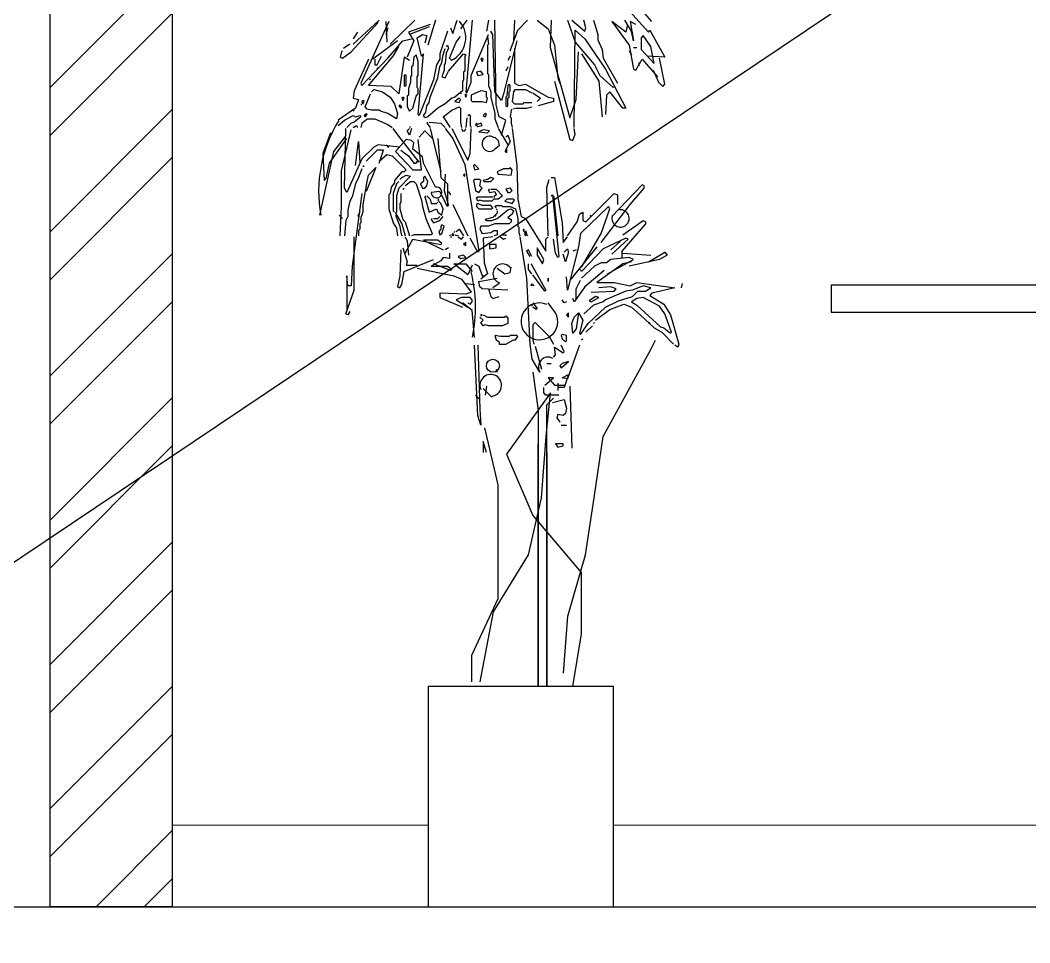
# Model space of a CAD drawing. Header units: millimetres. Extents: x 56222 to 3066687, y -650199 to -121287.
# Drawn here: x 132331.21 to 132368.36, y -183073.55 to -183039.62 of the extents above; entities that cross this region are included whole.
import ezdxf

# ---------------------------------------------------------------- set-up
doc = ezdxf.new("R2010")
doc.units = ezdxf.units.MM
doc.header["$MEASUREMENT"] = 0
doc.layers.add('AR HATCH-7', color=7, linetype='Continuous')
for name, color, linetype, lineweight in [('FURNITURE', 32, 'Continuous', 9), ('glass', 132, 'Continuous', 20), ('SECTION ( HATCH  )', 252, 'Continuous', 9), ('SECTION ( SLAB PLine )', 104, 'Continuous', 30), ('XX~SLAB ( BEAM )~ ( DIM )', 7, 'Continuous', 9)]:
    doc.layers.add(name, color=color, linetype=linetype, lineweight=lineweight)

# ---------------------------------------------------------------- blocks, each defined once
blk = doc.blocks.new('A$C76AA168E')
at = {"color": 96, "linetype": 'ByBlock'}
for p, q in [((294.8, 997.5), (359, 926.3)), ((362.5, 937.8), (339.5, 964.2)), ((43.6, 905.7), (72.3, 936.7)), ((73.4, 939), (45.9, 913.7)), ((83.7, 937.8), (53.9, 872.4)), ((80.3, 937.8), (81.4, 916)), ((111.3, 939), (84.9, 913.7)), ((127.3, 934.4), (104.4, 926.3)), ((126.2, 932.1), (105.5, 924.1)), ((133.1, 939), (125, 912.6)), ((151.4, 925.2), (156, 939)), ((166.3, 939), (159.4, 929.8)), ((172.1, 939), (165.2, 863.3)), ((189.3, 939), (187, 927.5)), ((197.3, 849.5), (196.1, 939)), ((216.8, 939), (215.6, 917.2)), ((220.2, 928.6), (230.6, 939)), ((240.9, 939), (252.4, 929.8)), ((255.8, 939), (254.6, 910.3)), ((273, 939), (281, 916)), ((277.6, 939), (291.4, 927.5)), ((292.5, 930.9), (290.2, 939)), ((300.5, 939), (305.1, 924.1)), ((334.9, 926.3), (320, 937.8)), ((320, 937.8), (338.4, 912.6)), ((340.7, 927.5), (333.8, 939)), ((336.1, 933.2), (334.9, 926.3)), ((339.5, 937.8), (343, 917.2)), ((345.3, 934.4), (339.5, 937.8)), ((50.5, 926.3), (45.9, 919.5)), ((82.6, 930.9), (80.3, 924.1)), ((104.4, 926.3), (110.1, 917.2)), ((113.6, 920.6), (119.3, 924.1)), ((118.1, 901.1), (113.6, 920.6)), ((119.3, 924.1), (123.9, 922.9)), ((123.9, 922.9), (121.6, 914.9)), ((145.7, 927.5), (137.6, 903.4)), ((149.1, 930.9), (151.4, 925.2)), ((154.9, 916), (159.4, 921.8)), ((170.9, 880.5), (189.3, 924.1)), ((188.1, 921.8), (189.3, 913.7)), ((193.9, 924.1), (191.6, 927.5)), ((196.1, 863.3), (193.9, 924.1)), ((212.2, 906.8), (220.2, 928.6)), ((252.4, 929.8), (259.2, 912.6)), ((279.9, 825.4), (281, 928.6)), ((281, 928.6), (291.4, 919.5)), ((291.4, 927.5), (292.5, 930.9)), ((305.1, 924.1), (305.1, 918.3)), ((343, 917.2), (340.7, 927.5)), ((353.3, 922.9), (351, 920.6)), ((351, 920.6), (351, 908)), ((361.3, 911.4), (353.3, 922.9)), ((359, 926.3), (360.2, 928.6)), ((360.2, 928.6), (376.2, 900)), ((42.4, 913.7), (35.6, 909.1)), ((92.9, 917.2), (66.5, 897.7)), ((82.6, 898.8), (98.6, 917.2)), ((88.3, 901.1), (94.1, 911.4)), ((98.6, 917.2), (107.8, 919.5)), ((110.1, 917.2), (103.2, 900)), ((144.5, 911.4), (145.7, 912.6)), ((145.7, 912.6), (146.8, 909.1)), ((148, 898.8), (154.9, 916)), ((189.3, 913.7), (188.1, 912.6)), ((188.1, 912.6), (188.1, 882.8)), ((219.1, 917.2), (205.3, 861)), ((254.6, 910.3), (275.3, 835.7)), ((259.2, 912.6), (262.7, 878.2)), ((281, 916), (301.7, 891.9)), ((291.4, 919.5), (313.1, 887.3)), ((305.1, 918.3), (309.7, 908)), ((338.4, 912.6), (343, 887.3)), ((343, 910.3), (346.4, 910.3)), ((364.8, 893.1), (361.3, 911.4)), ((33.3, 905.7), (32.1, 900)), ((32.1, 900), (34.4, 898.8)), ((34.4, 906.8), (33.3, 905.7)), ((33.3, 905.7), (34.4, 906.8)), ((34.4, 898.8), (43.6, 905.7)), ((61.9, 870.1), (88.3, 901.1)), ((71.1, 891.9), (75.7, 901.1)), ((99.8, 900), (94.1, 861)), ((105.5, 896.5), (99.8, 900)), ((110.1, 900), (109, 890.8)), ((112.4, 902.3), (110.1, 900)), ((114.7, 895.4), (112.4, 902.3)), ((114.7, 839.2), (120.4, 903.4)), ((120.4, 903.4), (118.1, 901.1)), ((137.6, 903.4), (137.6, 897.7)), ((139.9, 894.2), (141.1, 902.3)), ((141.1, 902.3), (143.4, 909.1)), ((144.5, 904.6), (143.4, 893.1)), ((146.8, 909.1), (144.5, 904.6)), ((146.8, 885.1), (162.9, 903.4)), ((162.9, 903.4), (165.2, 902.3)), ((165.2, 902.3), (164, 901.1)), ((164, 901.1), (164, 885.1)), ((212.2, 901.1), (209.9, 896.5)), ((216.8, 909.1), (216.8, 872.4)), ((282.2, 855.2), (284.5, 905.7)), ((287.9, 903.4), (306.3, 874.7)), ((309.7, 908), (310.9, 898.8)), ((338.4, 906.8), (340.7, 902.3)), ((351, 908), (364.8, 893.1)), ((376.2, 900), (357.9, 901.1)), ((61.9, 897.7), (47, 864.4)), ((55.1, 870.1), (82.6, 898.8)), ((68.8, 897.7), (68.8, 891.9)), ((68.8, 891.9), (71.1, 891.9)), ((72.3, 888.5), (71.1, 887.3)), ((71.1, 887.3), (72.3, 888.5)), ((109, 890.8), (107.8, 889.6)), ((107.8, 889.6), (107.8, 880.5)), ((114.7, 880.5), (114.7, 895.4)), ((134.2, 891.9), (130.8, 875.9)), ((137.6, 897.7), (134.2, 891.9)), ((135.4, 878.2), (137.6, 889.6)), ((137.6, 889.6), (139.9, 894.2)), ((143.4, 893.1), (142.2, 891.9)), ((142.2, 891.9), (142.2, 886.2)), ((150.3, 896.5), (148, 898.8)), ((182.4, 898.8), (181.2, 897.7)), ((181.2, 897.7), (182.4, 895.4)), ((183.5, 897.7), (182.4, 898.8)), ((182.4, 895.4), (183.5, 897.7)), ((209.9, 889.6), (207.6, 885.1)), ((301.7, 891.9), (307.4, 880.5)), ((310.9, 898.8), (325.8, 872.4)), ((345.3, 886.2), (352.1, 897.7)), ((348.7, 894.2), (348.7, 890.8)), ((352.1, 897.7), (368.2, 879.3)), ((376.2, 871.3), (370.5, 898.8)), ((100.9, 881.6), (99.8, 880.5)), ((99.8, 880.5), (99.8, 870.1)), ((102.1, 880.5), (100.9, 881.6)), ((102.1, 870.1), (102.1, 880.5)), ((107.8, 880.5), (106.7, 879.3)), ((106.7, 879.3), (106.7, 873.6)), ((113.6, 879.3), (114.7, 880.5)), ((113.6, 867.8), (113.6, 879.3)), ((127.3, 857.5), (135.4, 878.2)), ((142.2, 886.2), (139.9, 879.3)), ((139.9, 879.3), (143.4, 878.2)), ((143.4, 878.2), (146.8, 885.1)), ((164, 885.1), (162.9, 883.9)), ((162.9, 883.9), (162.9, 875.9)), ((170.9, 873.6), (170.9, 880.5)), ((181.2, 885.1), (176.6, 883.9)), ((176.6, 883.9), (177.8, 880.5)), ((177.8, 880.5), (183.5, 881.6)), ((183.5, 881.6), (181.2, 885.1)), ((188.1, 882.8), (189.3, 881.6)), ((189.3, 881.6), (189.3, 870.1)), ((262.7, 878.2), (265, 872.4)), ((307.4, 880.5), (321.2, 867.8)), ((313.1, 887.3), (334.9, 846.1)), ((343, 887.3), (345.3, 886.2)), ((363.6, 886.2), (369.4, 873.6)), ((53.9, 872.4), (55.1, 870.1)), ((86, 869), (61.9, 870.1)), ((64.2, 877), (63.1, 875.9)), ((63.1, 875.9), (64.2, 877)), ((94.1, 861), (86, 869)), ((99.8, 870.1), (100.9, 869)), ((100.9, 869), (102.1, 870.1)), ((106.7, 873.6), (104.4, 866.7)), ((114.7, 866.7), (113.6, 867.8)), ((130.8, 875.9), (115.9, 838)), ((162.9, 875.9), (161.7, 874.7)), ((161.7, 874.7), (161.7, 864.4)), ((166.3, 862.1), (170.9, 873.6)), ((189.3, 870.1), (191.6, 863.3)), ((209.9, 870.1), (208.8, 858.7)), ((211.1, 871.3), (209.9, 870.1)), ((212.2, 870.1), (211.1, 871.3)), ((212.2, 864.4), (212.2, 870.1)), ((216.8, 872.4), (221.4, 870.1)), ((221.4, 870.1), (228.3, 871.3)), ((228.3, 871.3), (252.4, 857.5)), ((259.2, 874.7), (275.3, 812.8)), ((306.3, 874.7), (309.7, 836.9)), ((321.2, 867.8), (322.3, 869)), ((369.4, 873.6), (373.9, 869)), ((373.9, 869), (376.2, 871.3)), ((47, 864.4), (45.9, 856.4)), ((45.9, 856.4), (51.6, 855.2)), ((58.5, 847.2), (64.2, 861)), ((65.4, 863.3), (67.7, 865.6)), ((67.7, 865.6), (76.9, 863.3)), ((76.9, 863.3), (84.9, 857.5)), ((84.9, 857.5), (89.5, 850.6)), ((98.6, 857.5), (97.5, 856.4)), ((97.5, 856.4), (98.6, 854.1)), ((99.8, 856.4), (98.6, 857.5)), ((98.6, 854.1), (99.8, 856.4)), ((104.4, 859.8), (103.2, 858.7)), ((103.2, 858.7), (103.2, 847.2)), ((104.4, 866.7), (104.4, 859.8)), ((109, 846.1), (112.4, 858.7)), ((112.4, 858.7), (114.7, 861)), ((114.7, 861), (114.7, 866.7)), ((126.2, 851.8), (127.3, 857.5)), ((150.3, 856.4), (143.4, 850.6)), ((153.7, 857.5), (150.3, 856.4)), ((161.7, 864.4), (153.7, 857.5)), ((158.3, 856.4), (153.7, 852.9)), ((159.4, 855.2), (158.3, 856.4)), ((160.6, 862.1), (159.4, 861)), ((159.4, 861), (160.6, 862.1)), ((165.2, 861), (164, 859.8)), ((164, 859.8), (165.2, 857.5)), ((165.2, 863.3), (166.3, 862.1)), ((166.3, 859.8), (165.2, 861)), ((165.2, 857.5), (166.3, 859.8)), ((181.2, 864.4), (170.9, 859.8)), ((170.9, 859.8), (170.9, 854.1)), ((187, 863.3), (181.2, 864.4)), ((187, 857.5), (187, 863.3)), ((188.1, 856.4), (187, 857.5)), ((187, 851.8), (188.1, 856.4)), ((191.6, 863.3), (191.6, 857.5)), ((191.6, 857.5), (196.1, 840.3)), ((203, 854.1), (196.1, 863.3)), ((205.3, 861), (203, 854.1)), ((208.8, 858.7), (207.6, 857.5)), ((207.6, 857.5), (207.6, 848.3)), ((209.9, 856.4), (211.1, 857.5)), ((209.9, 848.3), (209.9, 856.4)), ((211.1, 863.3), (212.2, 864.4)), ((211.1, 857.5), (211.1, 863.3)), ((215.6, 863.3), (214.5, 852.9)), ((215.6, 863.3), (217.9, 865.6)), ((217.9, 865.6), (228.3, 865.6)), ((228.3, 865.6), (235.1, 862.1)), ((236.3, 862.1), (244.3, 856.4)), ((244.3, 856.4), (240.9, 852.9)), ((252.4, 857.5), (258.1, 856.4)), ((258.1, 856.4), (258.1, 852.9)), ((314.3, 859.8), (313.1, 839.2)), ((317.7, 863.3), (314.3, 859.8)), ((331.5, 846.1), (317.7, 863.3)), ((48.2, 846.1), (29.8, 833.4)), ((51.6, 855.2), (48.2, 846.1)), ((55.1, 849.5), (53.9, 850.6)), ((53.9, 850.6), (55.1, 849.5)), ((56.2, 854.1), (55.1, 852.9)), ((55.1, 852.9), (56.2, 850.6)), ((57.4, 852.9), (56.2, 854.1)), ((56.2, 850.6), (57.4, 852.9)), ((60.8, 844.9), (58.5, 847.2)), ((89.5, 850.6), (92.9, 840.3)), ((95.2, 849.5), (94.1, 848.3)), ((94.1, 848.3), (96.4, 846.1)), ((97.5, 847.2), (95.2, 849.5)), ((96.4, 846.1), (97.5, 847.2)), ((103.2, 847.2), (105.5, 842.6)), ((105.5, 842.6), (109, 846.1)), ((122.7, 841.5), (123.9, 848.3)), ((123.9, 848.3), (126.2, 851.8)), ((135.4, 846.1), (125, 836.9)), ((143.4, 850.6), (135.4, 846.1)), ((150.3, 843.8), (158.3, 847.2)), ((153.7, 852.9), (158.3, 851.8)), ((158.3, 851.8), (159.4, 855.2)), ((158.3, 847.2), (159.4, 846.1)), ((159.4, 846.1), (159.4, 831.1)), ((170.9, 854.1), (172.1, 852.9)), ((172.1, 852.9), (182.4, 852.9)), ((182.4, 852.9), (187, 851.8)), ((200.7, 836.9), (197.3, 849.5)), ((207.6, 848.3), (208.8, 847.2)), ((208.8, 847.2), (209.9, 848.3)), ((214.5, 852.9), (216.8, 850.6)), ((216.8, 846.1), (215.6, 844.9)), ((215.6, 844.9), (216.8, 846.1)), ((216.8, 850.6), (226, 850.6)), ((217.9, 846.1), (229.4, 846.1)), ((226, 850.6), (227.1, 851.8)), ((227.1, 851.8), (235.1, 851.8)), ((229.4, 846.1), (235.1, 847.2)), ((258.1, 852.9), (242, 848.3)), ((275.3, 835.7), (282.2, 855.2)), ((334.9, 846.1), (331.5, 846.1)), ((36.7, 833.4), (45.9, 838)), ((47, 843.8), (45.9, 842.6)), ((45.9, 842.6), (47, 843.8)), ((45.9, 838), (48.2, 836.9)), ((53.9, 836.9), (47, 831.1)), ((48.2, 836.9), (52.8, 838)), ((52.8, 838), (53.9, 836.9)), ((59.6, 840.3), (57.4, 838)), ((57.4, 838), (58.5, 836.9)), ((58.5, 836.9), (60.8, 839.2)), ((60.8, 839.2), (59.6, 840.3)), ((65.4, 843.8), (60.8, 844.9)), ((73.4, 843.8), (65.4, 843.8)), ((74.6, 842.6), (73.4, 843.8)), ((82.6, 840.3), (74.6, 842.6)), ((91.8, 834.6), (82.6, 840.3)), ((92.9, 840.3), (91.8, 834.6)), ((115.9, 838), (114.7, 839.2)), ((120.4, 838), (122.7, 841.5)), ((121.6, 835.7), (120.4, 838)), ((125, 836.9), (121.6, 835.7)), ((141.1, 836.9), (150.3, 843.8)), ((141.1, 836.9), (148, 826.6)), ((166.3, 835.7), (165.2, 825.4)), ((167.5, 838), (168.6, 839.2)), ((168.6, 839.2), (169.8, 838)), ((169.8, 838), (169.8, 827.7)), ((185.8, 840.3), (183.5, 838)), ((183.5, 838), (185.8, 836.9)), ((187, 839.2), (185.8, 840.3)), ((185.8, 836.9), (187, 839.2)), ((196.1, 840.3), (196.1, 834.6)), ((207.6, 833.4), (200.7, 836.9)), ((213.4, 843.8), (212.2, 836.9)), ((212.2, 836.9), (213.4, 835.7)), ((214.5, 844.9), (213.4, 843.8)), ((213.4, 843.8), (214.5, 844.9)), ((213.4, 835.7), (213.4, 830)), ((29.8, 827.7), (36.7, 833.4)), ((36.7, 761.2), (37.9, 824.3)), ((43.6, 830), (39, 825.4)), ((47, 831.1), (43.6, 830)), ((45.9, 825.4), (49.3, 827.7)), ((49.3, 827.7), (50.5, 825.4)), ((55.1, 830), (53.9, 825.4)), ((55.1, 830), (60.8, 834.6)), ((60.8, 834.6), (68.8, 834.6)), ((68.8, 834.6), (82.6, 828.8)), ((82.6, 828.8), (87.2, 825.4)), ((94.1, 816.2), (88.3, 824.3)), ((103.2, 822), (105.5, 824.3)), ((106.7, 826.6), (105.5, 825.4)), ((105.5, 825.4), (106.7, 826.6)), ((107.8, 824.3), (105.5, 817.4)), ((125, 831.1), (123.9, 830)), ((123.9, 830), (125, 831.1)), ((123.9, 830), (127.3, 825.4)), ((126.2, 831.1), (138.8, 830)), ((127.3, 824.3), (138.8, 778.4)), ((138.8, 830), (143.4, 825.4)), ((143.4, 824.3), (151.4, 813.9)), ((148, 826.6), (148, 825.4)), ((150.3, 824.3), (167.5, 791)), ((159.4, 831.1), (160.6, 825.4)), ((160.6, 824.3), (161.7, 822)), ((164, 822), (165.2, 824.3)), ((169.8, 827.7), (170.9, 825.4)), ((169.8, 797.9), (170.9, 824.3)), ((176.6, 830), (175.5, 828.8)), ((175.5, 828.8), (177.8, 826.6)), ((177.8, 828.8), (176.6, 830)), ((181.2, 830), (177.8, 828.8)), ((177.8, 826.6), (182.4, 827.7)), ((182.4, 827.7), (181.2, 830)), ((196.1, 834.6), (199.6, 825.4)), ((199.6, 824.3), (209.9, 807.1)), ((203, 817.4), (207.6, 833.4)), ((213.4, 830), (214.5, 825.4)), ((214.5, 824.3), (219.1, 785.3)), ((281, 818.5), (279.9, 824.3)), ((21.8, 819.7), (13.8, 797.9)), ((20.6, 787.6), (39, 813.9)), ((25.2, 800.2), (37.9, 816.2)), ((33.3, 779.5), (43.6, 823.1)), ((115.9, 788.7), (94.1, 816.2)), ((105.5, 817.4), (103.2, 822)), ((121.6, 822), (115.9, 815.1)), ((130.8, 812.8), (121.6, 822)), ((135.4, 813.9), (138.8, 772.6)), ((151.4, 813.9), (164, 786.4)), ((161.7, 822), (164, 822)), ((183.5, 823.1), (178.9, 820.8)), ((178.9, 820.8), (188.1, 819.7)), ((190.4, 822), (183.5, 823.1)), ((188.1, 819.7), (190.4, 822)), ((196.1, 815.1), (199.6, 811.6)), ((207.6, 815.1), (209.9, 817.4)), ((209.9, 817.4), (212.2, 810.5)), ((278.7, 811.6), (281, 818.5)), ((48.2, 785.3), (51.6, 810.5)), ((51.6, 810.5), (52.8, 787.6)), ((67.7, 804.8), (55.1, 792.1)), ((72.3, 807.1), (67.7, 804.8)), ((95.2, 804.8), (72.3, 807.1)), ((80.3, 807.1), (83.7, 804.8)), ((102.1, 812.8), (90.6, 800.2)), ((107.8, 811.6), (102.1, 812.8)), ((110.1, 809.3), (107.8, 811.6)), ((109, 802.5), (110.1, 809.3)), ((118.1, 780.7), (114.7, 812.8)), ((200.7, 805.9), (196.1, 802.5)), ((199.6, 811.6), (200.7, 805.9)), ((212.2, 810.5), (206.5, 800.2)), ((275.3, 812.8), (278.7, 811.6)), ((10.3, 732.5), (25.2, 800.2)), ((13.8, 797.9), (14.9, 769.2)), ((55.1, 792.1), (39, 756.6)), ((71.1, 801.3), (59.6, 789.8)), ((78, 801.3), (71.1, 801.3)), ((73.4, 787.6), (78, 801.3)), ((73.4, 789.8), (81.4, 796.7)), ((81.4, 796.7), (87.2, 795.6)), ((87.2, 795.6), (102.1, 780.7)), ((90.6, 800.2), (109, 780.7)), ((96.4, 801.3), (104.4, 795.6)), ((104.4, 795.6), (110.1, 787.6)), ((119.3, 794.4), (109, 802.5)), ((120.4, 787.6), (119.3, 794.4)), ((167.5, 791), (169.8, 797.9)), ((206.5, 800.2), (208.8, 799)), ((208.8, 799), (208.8, 802.5)), ((17.2, 771.5), (20.6, 787.6)), ((55.1, 781.8), (51.6, 772.6)), ((56.2, 784.1), (57.4, 785.3)), ((70, 783), (59.6, 757.7)), ((61.9, 774.9), (70, 783)), ((110.1, 787.6), (112.4, 787.6)), ((112.4, 787.6), (114.7, 791)), ((133.1, 762.3), (120.4, 787.6)), ((164, 786.4), (178.9, 694.6)), ((174.4, 786.4), (173.2, 785.3)), ((173.2, 785.3), (174.4, 780.7)), ((178.9, 781.8), (174.4, 786.4)), ((174.4, 780.7), (178.9, 781.8)), ((205.3, 781.8), (198.4, 778.4)), ((211.1, 781.8), (205.3, 781.8)), ((212.2, 783), (211.1, 781.8)), ((214.5, 780.7), (212.2, 783)), ((219.1, 785.3), (220.2, 749.7)), ((14.9, 769.2), (17.2, 771.5)), ((33.3, 741.7), (33.3, 779.5)), ((51.6, 772.6), (48.2, 765.8)), ((60.8, 768.1), (61.9, 774.9)), ((97.5, 778.4), (89.5, 769.2)), ((106.7, 773.8), (94.1, 761.2)), ((95.2, 770.3), (97.5, 772.6)), ((99.8, 778.4), (97.5, 778.4)), ((97.5, 772.6), (102.1, 774.9)), ((102.1, 780.7), (99.8, 778.4)), ((102.1, 774.9), (106.7, 773.8)), ((109, 780.7), (118.1, 780.7)), ((121.6, 773.8), (120.4, 772.6)), ((120.4, 772.6), (120.4, 768.1)), ((125, 768.1), (121.6, 773.8)), ((138.8, 772.6), (145.7, 765.8)), ((143.4, 776.1), (142.2, 758.9)), ((164, 776.1), (162.9, 774.9)), ((162.9, 774.9), (164, 773.8)), ((164, 773.8), (164, 776.1)), ((191.6, 772.6), (188.1, 770.3)), ((195, 771.5), (191.6, 772.6)), ((191.6, 768.1), (195, 771.5)), ((198.4, 778.4), (199.6, 776.1)), ((199.6, 776.1), (213.4, 774.9)), ((213.4, 774.9), (214.5, 780.7)), ((255.8, 772.6), (259.2, 772.6)), ((259.2, 772.6), (267.3, 724.5)), ((39, 756.6), (36.7, 761.2)), ((48.2, 765.8), (44.7, 752)), ((56.2, 741.7), (60.8, 768.1)), ((86, 762.3), (84.9, 755.4)), ((89.5, 766.9), (86, 762.3)), ((91.8, 765.8), (88.3, 755.4)), ((89.5, 769.2), (89.5, 766.9)), ((91.8, 765.8), (94.1, 768.1)), ((94.1, 761.2), (91.8, 753.1)), ((98.6, 760), (99.8, 761.2)), ((100.9, 763.5), (102.1, 764.6)), ((102.1, 764.6), (106.7, 768.1)), ((106.7, 768.1), (110.1, 768.1)), ((110.1, 768.1), (112.4, 765.8)), ((112.4, 765.8), (118.1, 748.6)), ((120.4, 768.1), (117, 765.8)), ((117, 765.8), (119.3, 761.2)), ((119.3, 761.2), (121.6, 761.2)), ((121.6, 761.2), (123.9, 763.5)), ((123.9, 763.5), (125, 768.1)), ((145.7, 765.8), (145.7, 741.7)), ((174.4, 770.3), (173.2, 769.2)), ((173.2, 769.2), (175.5, 758.9)), ((180.1, 770.3), (174.4, 770.3)), ((178.9, 756.6), (182.4, 761.2)), ((181.2, 769.2), (180.1, 770.3)), ((180.1, 763.5), (181.2, 769.2)), ((182.4, 761.2), (180.1, 763.5)), ((188.1, 770.3), (183.5, 769.2)), ((183.5, 769.2), (184.7, 768.1)), ((184.7, 768.1), (191.6, 768.1)), ((190.4, 760), (189.3, 758.9)), ((189.3, 758.9), (190.4, 760)), ((191.6, 760), (197.3, 760)), ((197.3, 760), (204.2, 753.1)), ((212.2, 761.2), (207.6, 760)), ((207.6, 760), (209.9, 756.6)), ((214.5, 758.9), (212.2, 761.2)), ((251.2, 762.3), (253.5, 770.3)), ((252.4, 710.7), (251.2, 762.3)), ((352.1, 764.6), (320, 731.3)), ((339.5, 744), (354.4, 761.2)), ((354.4, 763.5), (352.1, 764.6)), ((354.4, 761.2), (354.4, 763.5)), ((44.7, 752), (42.4, 747.4)), ((55.1, 755.4), (44.7, 678.6)), ((84.9, 755.4), (83.7, 754.3)), ((83.7, 754.3), (83.7, 739.4)), ((88.3, 755.4), (88.3, 737.1)), ((91.8, 753.1), (91.8, 735.9)), ((96.4, 755.4), (96.4, 746.3)), ((122.7, 753.1), (121.6, 752)), ((121.6, 752), (122.7, 753.1)), ((121.6, 752), (126.2, 735.9)), ((123.9, 753.1), (127.3, 749.7)), ((127.3, 749.7), (128.5, 745.1)), ((137.6, 757.7), (128.5, 756.6)), ((135.4, 748.6), (136.5, 749.7)), ((145.7, 741.7), (137.6, 757.7)), ((142.2, 758.9), (146.8, 742.8)), ((146.8, 757.7), (149.1, 754.3)), ((175.5, 758.9), (178.9, 756.6)), ((176.6, 750.8), (177.8, 752)), ((177.8, 747.4), (176.6, 750.8)), ((177.8, 752), (193.9, 752)), ((189.3, 758.9), (190.4, 756.6)), ((190.4, 756.6), (196.1, 757.7)), ((195, 749.7), (192.7, 747.4)), ((197.3, 754.3), (195, 752)), ((195, 752), (196.1, 752)), ((199.6, 749.7), (195, 749.7)), ((196.1, 757.7), (197.3, 754.3)), ((204.2, 753.1), (199.6, 749.7)), ((208.8, 749.7), (206.5, 747.4)), ((215.6, 749.7), (208.8, 749.7)), ((209.9, 756.6), (212.2, 756.6)), ((212.2, 756.6), (214.5, 758.9)), ((216.8, 748.6), (215.6, 749.7)), ((220.2, 749.7), (223.7, 731.3)), ((255.8, 753.1), (256.9, 754.3)), ((256.9, 754.3), (263.8, 688.9)), ((258.1, 753.1), (262.7, 710.7)), ((292.5, 725.6), (322.3, 755.4)), ((322.3, 755.4), (325.8, 754.3)), ((325.8, 754.3), (325.8, 744)), ((32.1, 710.7), (33.3, 741.7)), ((42.4, 747.4), (40.1, 738.2)), ((56.2, 741.7), (56.2, 735.9)), ((83.7, 739.4), (88.3, 724.5)), ((96.4, 746.3), (95.2, 745.1)), ((95.2, 745.1), (95.2, 739.4)), ((95.2, 739.4), (98.6, 727.9)), ((118.1, 748.6), (119.3, 741.7)), ((119.3, 741.7), (122.7, 729.1)), ((126.2, 735.9), (134.2, 739.4)), ((128.5, 745.1), (134.2, 745.1)), ((134.2, 745.1), (135.4, 746.3)), ((134.2, 739.4), (135.4, 735.9)), ((138.8, 745.1), (135.4, 748.6)), ((141.1, 739.4), (138.8, 745.1)), ((139.9, 732.5), (141.1, 739.4)), ((151.4, 744), (167.5, 710.7)), ((177.8, 745.1), (176.6, 744)), ((176.6, 744), (176.6, 741.7)), ((176.6, 741.7), (178.9, 739.4)), ((180.1, 748.6), (177.8, 747.4)), ((182.4, 742.8), (177.8, 745.1)), ((178.9, 739.4), (192.7, 739.4)), ((183.5, 747.4), (180.1, 748.6)), ((191.6, 742.8), (182.4, 742.8)), ((192.7, 747.4), (183.5, 747.4)), ((193.9, 740.5), (191.6, 742.8)), ((192.7, 739.4), (193.9, 740.5)), ((196.1, 741.7), (197.3, 742.8)), ((197.3, 740.5), (196.1, 741.7)), ((196.1, 741.7), (197.3, 740.5)), ((197.3, 742.8), (203, 742.8)), ((198.4, 738.2), (197.3, 739.4)), ((197.3, 739.4), (198.4, 738.2)), ((203, 742.8), (204.2, 741.7)), ((204.2, 741.7), (212.2, 741.7)), ((206.5, 747.4), (214.5, 745.1)), ((209.9, 738.2), (213.4, 739.4)), ((212.2, 741.7), (217.9, 739.4)), ((213.4, 739.4), (215.6, 737.1)), ((214.5, 745.1), (216.8, 748.6)), ((217.9, 739.4), (220.2, 729.1)), ((316.6, 741.7), (286.8, 713)), ((308.6, 703.8), (339.5, 744)), ((308.6, 713), (317.7, 739.4)), ((317.7, 739.4), (316.6, 741.7)), ((31, 732.5), (34.4, 729.1)), ((40.1, 731.3), (37.9, 726.8)), ((40.1, 738.2), (40.1, 731.3)), ((52.8, 735.9), (50.5, 731.3)), ((56.2, 735.9), (53.9, 730.2)), ((53.9, 730.2), (53.9, 724.5)), ((88.3, 737.1), (89.5, 735.9)), ((91.8, 735.9), (90.6, 734.8)), ((90.6, 734.8), (97.5, 723.3)), ((90.6, 732.5), (95.2, 721)), ((98.6, 727.9), (100.9, 725.6)), ((122.7, 729.1), (129.6, 713)), ((129.6, 729.1), (128.5, 727.9)), ((128.5, 727.9), (129.6, 729.1)), ((128.5, 727.9), (130.8, 724.5)), ((130.8, 729.1), (135.4, 729.1)), ((135.4, 735.9), (139.9, 732.5)), ((135.4, 729.1), (137.6, 731.3)), ((137.6, 726.8), (141.1, 731.3)), ((193.9, 730.2), (185.8, 727.9)), ((185.8, 727.9), (187, 726.8)), ((192.7, 726.8), (198.4, 729.1)), ((198.4, 734.8), (193.9, 730.2)), ((197.3, 732.5), (196.1, 731.3)), ((196.1, 731.3), (197.3, 732.5)), ((198.4, 729.1), (209.9, 738.2)), ((198.4, 737.1), (198.4, 734.8)), ((214.5, 733.6), (209.9, 730.2)), ((209.9, 730.2), (213.4, 727.9)), ((213.4, 727.9), (213.4, 725.6)), ((215.6, 737.1), (214.5, 733.6)), ((220.2, 729.1), (220.2, 721)), ((223.7, 731.3), (228.3, 729.1)), ((228.3, 729.1), (250.1, 694.6)), ((283.3, 725.6), (285.6, 733.6)), ((285.6, 733.6), (289.1, 735.9)), ((289.1, 735.9), (289.1, 726.8)), ((297.1, 731.3), (298.2, 732.5)), ((37.9, 726.8), (36.7, 710.7)), ((52.8, 717.6), (51.6, 716.4)), ((53.9, 724.5), (52.8, 723.3)), ((52.8, 723.3), (52.8, 717.6)), ((88.3, 724.5), (91.8, 718.7)), ((91.8, 718.7), (92.9, 710.7)), ((95.2, 721), (96.4, 714.1)), ((97.5, 723.3), (100.9, 710.7)), ((100.9, 725.6), (105.5, 710.7)), ((130.8, 724.5), (137.6, 726.8)), ((138.8, 717.6), (136.5, 715.3)), ((139.9, 722.2), (138.8, 721)), ((138.8, 721), (138.8, 717.6)), ((142.2, 721), (139.9, 722.2)), ((139.9, 713), (142.2, 721)), ((154.9, 715.3), (158.3, 717.6)), ((158.3, 717.6), (162.9, 710.7)), ((181.2, 721), (180.1, 717.6)), ((180.1, 717.6), (182.4, 713)), ((189.3, 721), (181.2, 721)), ((187, 726.8), (192.7, 726.8)), ((196.1, 723.3), (189.3, 721)), ((211.1, 723.3), (196.1, 723.3)), ((213.4, 725.6), (211.1, 723.3)), ((220.2, 721), (221.4, 719.9)), ((221.4, 719.9), (221.4, 714.1)), ((227.1, 717.6), (226, 716.4)), ((226, 716.4), (227.1, 717.6)), ((267.3, 724.5), (268.4, 703.8)), ((273, 710.7), (283.3, 725.6)), ((289.1, 726.8), (292.5, 725.6)), ((355.6, 723.3), (330.4, 694.6)), ((331.5, 711.8), (353.3, 726.8)), ((353.3, 726.8), (355.6, 725.6)), ((355.6, 725.6), (355.6, 723.3)), ((47, 653.3), (47, 709.6)), ((51.6, 716.4), (51.6, 710.7)), ((96.4, 714.1), (97.5, 710.7)), ((100.9, 709.6), (103.2, 705)), ((100.9, 692.3), (109, 707.3)), ((110.1, 711.8), (107.8, 710.7)), ((109, 707.3), (138.8, 701.5)), ((128.5, 711.8), (110.1, 711.8)), ((129.6, 713), (128.5, 711.8)), ((136.5, 715.3), (137.6, 711.8)), ((137.6, 711.8), (139.9, 713)), ((149.1, 711.8), (148, 710.7)), ((148, 710.7), (149.1, 711.8)), ((149.1, 709.6), (150.3, 709.6)), ((151.4, 713), (150.3, 711.8)), ((150.3, 711.8), (151.4, 710.7)), ((152.6, 711.8), (151.4, 713)), ((151.4, 710.7), (152.6, 711.8)), ((153.7, 715.3), (152.6, 714.1)), ((152.6, 714.1), (153.7, 715.3)), ((153.7, 711.8), (157.1, 710.7)), ((157.1, 709.6), (160.6, 707.3)), ((160.6, 707.3), (162.9, 709.6)), ((177.8, 693.5), (169.8, 708.4)), ((182.4, 713), (191.6, 714.1)), ((193.9, 709.6), (183.5, 708.4)), ((183.5, 708.4), (184.7, 682)), ((191.6, 714.1), (195, 716.4)), ((195, 716.4), (198.4, 716.4)), ((198.4, 711.8), (195, 710.7)), ((198.4, 716.4), (198.4, 711.8)), ((203, 711.8), (201.9, 710.7)), ((201.9, 710.7), (203, 711.8)), ((201.9, 709.6), (205.3, 707.3)), ((204.2, 711.8), (207.6, 711.8)), ((205.3, 707.3), (207.6, 708.4)), ((207.6, 711.8), (207.6, 710.7)), ((221.4, 714.1), (222.5, 710.7)), ((222.5, 709.6), (229.4, 666)), ((226, 716.4), (230.6, 710.7)), ((227.1, 713), (228.3, 710.7)), ((228.3, 716.4), (229.4, 713)), ((250.1, 707.3), (252.4, 709.6)), ((250.1, 694.6), (250.1, 707.3)), ((260.4, 692.3), (258.1, 707.3)), ((268.4, 703.8), (273, 709.6)), ((286.8, 713), (284.5, 699.2)), ((287.9, 677.4), (308.6, 713)), ((334.9, 708.4), (310.9, 696.9)), ((320, 691.2), (337.2, 707.3)), ((337.2, 707.3), (334.9, 708.4)), ((96.4, 695.8), (95.2, 668.3)), ((98.6, 698.1), (103.2, 683.2)), ((103.2, 705), (104.4, 690.1)), ((120.4, 706.1), (141.1, 695.8)), ((135.4, 706.1), (120.4, 706.1)), ((139.9, 702.7), (135.4, 706.1)), ((138.8, 701.5), (139.9, 702.7)), ((146.8, 698.1), (143.4, 695.8)), ((165.2, 703.8), (162.9, 701.5)), ((162.9, 701.5), (165.2, 700.4)), ((165.2, 700.4), (165.2, 703.8)), ((197.3, 701.5), (190.4, 701.5)), ((190.4, 701.5), (190.4, 696.9)), ((190.4, 696.9), (197.3, 698.1)), ((197.3, 698.1), (197.3, 701.5)), ((231.7, 695.8), (229.4, 694.6)), ((235.1, 688.9), (231.7, 695.8)), ((247.8, 685.5), (240.9, 698.1)), ((240.9, 698.1), (240.9, 690.1)), ((269.6, 693.5), (273, 696.9)), ((284.5, 699.2), (273, 653.3)), ((273, 696.9), (274.1, 693.5)), ((304, 699.2), (276.4, 664.8)), ((282.2, 695.8), (278.7, 694.6)), ((310.9, 696.9), (287.9, 672.8)), ((329.2, 705), (318.9, 695.8)), ((99.8, 672.8), (130.8, 685.5)), ((141.1, 687.8), (138.8, 684.3)), ((148, 686.6), (141.1, 687.8)), ((148, 692.3), (148, 686.6)), ((162.9, 690.1), (157.1, 688.9)), ((157.1, 688.9), (159.4, 686.6)), ((159.4, 686.6), (165.2, 687.8)), ((165.2, 687.8), (162.9, 690.1)), ((178.9, 694.6), (177.8, 693.5)), ((229.4, 694.6), (232.9, 688.9)), ((240.9, 690.1), (246.6, 680.9)), ((246.6, 680.9), (247.8, 685.5)), ((262.7, 687.8), (260.4, 692.3)), ((263.8, 688.9), (262.7, 687.8)), ((270.7, 683.2), (268.4, 691.2)), ((274.1, 693.5), (270.7, 683.2)), ((318.9, 685.5), (314.3, 682)), ((315.4, 670.6), (343, 685.5)), ((338.4, 687.8), (318.9, 685.5)), ((330.4, 694.6), (330.4, 686.6)), ((331.5, 692.3), (361.3, 690.1)), ((343, 685.5), (338.4, 687.8)), ((370.5, 685.5), (338.4, 678.6)), ((359, 683.2), (376.2, 693.5)), ((378.5, 690.1), (370.5, 685.5)), ((376.2, 693.5), (378.5, 690.1)), ((44.7, 678.6), (43.6, 657.9)), ((103.2, 683.2), (102.1, 679.7)), ((102.1, 679.7), (113.6, 679.7)), ((113.6, 676.3), (152.6, 668.3)), ((138.8, 684.3), (128.5, 678.6)), ((128.5, 678.6), (145.7, 678.6)), ((149.1, 674), (130.8, 680.9)), ((145.7, 678.6), (150.3, 675.1)), ((150.3, 675.1), (149.1, 674)), ((152.6, 680.9), (165.2, 680.9)), ((167.5, 669.4), (152.6, 680.9)), ((165.2, 680.9), (172.1, 672.8)), ((172.1, 679.7), (167.5, 669.4)), ((174.4, 680.9), (178.9, 678.6)), ((178.9, 678.6), (182.4, 668.3)), ((184.7, 682), (188.1, 670.6)), ((198.4, 676.3), (206.5, 670.6)), ((212.2, 671.7), (213.4, 677.4)), ((231.7, 675.1), (231.7, 680.9)), ((235.1, 670.6), (231.7, 675.1)), ((234, 680.9), (235.1, 679.7)), ((235.1, 679.7), (250.1, 653.3)), ((287.9, 672.8), (286.8, 675.1)), ((301.7, 678.6), (287.9, 666)), ((308.6, 682), (301.7, 678.6)), ((331.5, 680.9), (304, 661.4)), ((314.3, 682), (308.6, 682)), ((340.7, 683.2), (331.5, 680.9)), ((39, 668.3), (39, 630.4)), ((40.1, 657.9), (39, 668.3)), ((95.2, 668.3), (92.9, 656.8)), ((97.5, 659.1), (99.8, 672.8)), ((152.6, 668.3), (160.6, 664.8)), ((160.6, 664.8), (170.9, 651.1)), ((178.9, 662.5), (198.4, 666)), ((188.1, 670.6), (181.2, 664.8)), ((182.4, 668.3), (184.7, 668.3)), ((206.5, 670.6), (212.2, 671.7)), ((229.4, 666), (232.9, 596)), ((248.9, 652.2), (236.3, 669.4)), ((252.4, 666), (252.4, 662.5)), ((252.4, 662.5), (252.4, 666)), ((273, 653.3), (271.9, 667.1)), ((282.2, 654.5), (286.8, 663.7)), ((312, 674), (291.4, 656.8)), ((37.9, 628.1), (47, 653.3)), ((43.6, 657.9), (40.1, 657.9)), ((92.9, 656.8), (95.2, 655.6)), ((95.2, 655.6), (97.5, 659.1)), ((165.2, 660.2), (174.4, 659.1)), ((180.1, 656.8), (178.9, 662.5)), ((182.4, 654.5), (180.1, 656.8)), ((209.9, 653.3), (182.4, 654.5)), ((189.3, 654.5), (191.6, 646.5)), ((200.7, 660.2), (193.9, 655.6)), ((235.1, 657.9), (234, 659.1)), ((235.1, 660.2), (235.1, 657.9)), ((236.3, 659.1), (237.4, 657.9)), ((250.1, 653.3), (248.9, 652.2)), ((291.4, 656.8), (279.9, 640.7)), ((282.2, 643), (282.2, 654.5)), ((304, 661.4), (322.3, 661.4)), ((318.9, 656.8), (306.3, 655.6)), ((324.6, 654.5), (318.9, 656.8)), ((322.3, 661.4), (339.5, 657.9)), ((322.3, 652.2), (324.6, 654.5)), ((341.8, 653.3), (334.9, 652.2)), ((339.5, 657.9), (346.4, 661.4)), ((353.3, 657.9), (341.8, 653.3)), ((346.4, 661.4), (386.6, 655.6)), ((361.3, 655.6), (353.3, 657.9)), ((355.6, 652.2), (361.3, 655.6)), ((386.6, 655.6), (362.5, 649.9)), ((394.6, 660.2), (393.4, 655.6)), ((137.6, 649.9), (137.6, 645.3)), ((165.2, 648.8), (137.6, 649.9)), ((137.6, 645.3), (161.7, 635)), ((160.6, 645.3), (154.9, 643)), ((154.9, 643), (167.5, 635)), ((169.8, 645.3), (160.6, 645.3)), ((170.9, 651.1), (165.2, 648.8)), ((172.1, 643), (169.8, 645.3)), ((172.1, 640.7), (172.1, 643)), ((191.6, 646.5), (193.9, 644.2)), ((193.9, 644.2), (200.7, 646.5)), ((269.6, 639.6), (267.3, 643)), ((279.9, 640.7), (278.7, 644.2)), ((302.8, 646.5), (295.9, 641.9)), ((298.2, 651.1), (322.3, 652.2)), ((298.2, 640.7), (306.3, 645.3)), ((306.3, 645.3), (302.8, 646.5)), ((313.1, 643), (310.9, 640.7)), ((334.9, 652.2), (313.1, 643)), ((326.9, 641.9), (341.8, 646.5)), ((346.4, 644.2), (340.7, 640.7)), ((341.8, 646.5), (347.6, 652.2)), ((353.3, 645.3), (346.4, 644.2)), ((347.6, 652.2), (355.6, 652.2)), ((370.5, 636.1), (353.3, 645.3)), ((362.5, 649.9), (360.2, 647.6)), ((360.2, 647.6), (375.1, 638.4)), ((172.1, 631.6), (161.7, 639.6)), ((167.5, 639.6), (169.8, 638.4)), ((169.8, 638.4), (172.1, 640.7)), ((174.4, 602.9), (172.1, 631.6)), ((235.1, 638.4), (235.1, 636.1)), ((236.3, 639.6), (240.9, 633.8)), ((239.7, 632.7), (236.3, 635)), ((240.9, 633.8), (239.7, 632.7)), ((260.4, 629.3), (252.4, 639.6)), ((271.9, 640.7), (269.6, 639.6)), ((300.5, 637.3), (290.2, 628.1)), ((294.8, 617.8), (313.1, 635)), ((295.9, 641.9), (298.2, 640.7)), ((310.9, 640.7), (300.5, 637.3)), ((302.8, 621.2), (317.7, 632.7)), ((313.1, 635), (326.9, 641.9)), ((317.7, 632.7), (332.6, 638.4)), ((332.6, 638.4), (340.7, 635)), ((340.7, 640.7), (346.4, 637.3)), ((340.7, 635), (349.9, 627)), ((346.4, 637.3), (371.6, 614.3)), ((376.2, 628.1), (370.5, 636.1)), ((375.1, 638.4), (382, 627)), ((40.1, 627), (37.9, 628.1)), ((42.4, 630.4), (40.1, 627)), ((183.5, 621.2), (180.1, 624.7)), ((182.4, 627), (181.2, 627)), ((181.2, 625.8), (182.4, 627)), ((181.2, 627), (181.2, 625.8)), ((181.2, 618.9), (183.5, 621.2)), ((183.5, 627), (188.1, 624.7)), ((188.1, 624.7), (206.5, 624.7)), ((206.5, 624.7), (207.6, 625.8)), ((207.6, 625.8), (209.9, 623.5)), ((209.9, 623.5), (209.9, 617.8)), ((274.1, 629.3), (271.9, 627)), ((271.9, 627), (274.1, 624.7)), ((274.1, 624.7), (274.1, 629.3)), ((277.6, 617.8), (279.9, 624.7)), ((279.9, 624.7), (284.5, 629.3)), ((284.5, 629.3), (282.2, 612.1)), ((284.5, 629.3), (289.1, 621.2)), ((289.1, 621.2), (285.6, 607.5)), ((349.9, 627), (364.8, 613.2)), ((383.1, 608.6), (376.2, 628.1)), ((382, 627), (391.1, 596)), ((183.5, 615.5), (181.2, 618.9)), ((185.8, 616.6), (183.5, 615.5)), ((189.3, 615.5), (185.8, 616.6)), ((204.2, 615.5), (189.3, 615.5)), ((209.9, 617.8), (204.2, 615.5)), ((236.3, 616.6), (238.6, 618.9)), ((236.3, 616.6), (236.3, 600.6)), ((238.6, 618.9), (253.5, 604)), ((278.7, 607.5), (277.6, 617.8)), ((282.2, 612.1), (278.7, 607.5)), ((286.8, 606.3), (294.8, 617.8)), ((292.5, 608.6), (299.4, 615.5)), ((300.5, 617.8), (301.7, 618.9)), ((360.2, 617.8), (359, 618.9)), ((359, 618.9), (360.2, 617.8)), ((364.8, 613.2), (372.8, 608.6)), ((371.6, 614.3), (375.1, 613.2)), ((375.1, 613.2), (382, 607.5)), ((201.9, 604), (196.1, 605.2)), ((196.1, 605.2), (197.3, 600.6)), ((197.3, 600.6), (200.7, 598.3)), ((211.1, 604), (201.9, 604)), ((207.6, 596), (215.6, 600.6)), ((212.2, 605.2), (211.1, 604)), ((219.1, 605.2), (212.2, 605.2)), ((215.6, 600.6), (217.9, 600.6)), ((217.9, 600.6), (220.2, 604)), ((220.2, 604), (219.1, 605.2)), ((236.3, 600.6), (237.4, 596)), ((253.5, 604), (258.1, 596)), ((267.3, 606.3), (266.1, 605.2)), ((266.1, 605.2), (267.3, 601.7)), ((271.9, 605.2), (267.3, 606.3)), ((267.3, 601.7), (270.7, 598.3)), ((270.7, 598.3), (271.9, 599.4)), ((271.9, 599.4), (271.9, 605.2)), ((285.6, 607.5), (286.8, 606.3)), ((287.9, 600.6), (289.1, 601.7)), ((361.7, 590.9), (366.4, 600.2)), ((372.8, 608.6), (385.4, 596)), ((382, 607.5), (383.1, 608.6)), ((177.8, 520.3), (174.4, 594.8)), ((177.8, 594.8), (180.1, 527.2)), ((200.7, 598.3), (200.7, 596)), ((200.7, 596), (207.6, 596)), ((232.9, 596), (235.1, 579.9)), ((238.6, 593.7), (245.5, 569.6)), ((259.2, 592.6), (268.4, 586.8)), ((260.4, 584.5), (259.2, 592.6)), ((269.6, 588), (266.1, 594.8)), ((285.6, 594.8), (281, 582.2)), ((310.6, 498.1), (361.7, 590.9)), ((390, 592.6), (386.6, 594.8)), ((391.1, 596), (390, 592.6)), ((235.1, 579.9), (243.2, 566.2)), ((258.1, 582.2), (260.4, 584.5)), ((268.4, 586.8), (269.6, 588)), ((281, 582.2), (273, 559.3)), ((197.3, 569.6), (198.4, 566.2)), ((251.2, 575.3), (255.8, 575.3)), ((267.3, 575.3), (265, 573.1)), ((265, 573.1), (266.1, 570.8)), ((266.1, 570.8), (274.1, 577.6)), ((274.1, 577.6), (267.3, 575.3)), ((236.3, 566.2), (242, 526)), ((248.9, 552.4), (258.1, 560.4)), ((252.4, 560.4), (259.2, 552.4)), ((258.1, 560.4), (252.4, 560.4)), ((267.3, 560.4), (274.1, 563.9)), ((273, 559.3), (267.3, 560.4)), ((274.1, 563.9), (269.6, 550.1)), ((183.5, 549), (192.7, 539.8)), ((187, 551.3), (185.8, 542.1)), ((247.8, 544.4), (247.8, 550.1)), ((259.2, 552.4), (270.7, 552.4)), ((262.7, 554.7), (262.7, 546.7)), ((269.6, 550.1), (263.8, 550.1)), ((275.3, 551.3), (277.6, 485.9)), ((175.5, 542.1), (180.1, 537.5)), ((254.8, 544.5), (208.3, 479.5)), ((250.1, 542.1), (247.8, 544.4)), ((263.8, 542.1), (250.1, 542.1)), ((250.2, 498.1), (254.8, 544.5)), ((251.2, 531.8), (258.1, 538.6)), ((256.9, 534.1), (269.6, 537.5)), ((269.6, 537.5), (271.9, 528.3)), ((180.1, 527.2), (181.2, 510)), ((242, 526), (242, 490.5)), ((251.2, 481.3), (251.2, 531.8)), ((271.9, 528.3), (270.7, 522.6)), ((181.2, 510), (177.8, 520.3)), ((262.7, 521.4), (261.5, 518)), ((261.5, 518), (265, 513.4)), ((268.4, 520.3), (262.7, 521.4)), ((270.7, 522.6), (268.4, 520.3)), ((185.1, 507.4), (199, 447)), ((266.1, 510), (271.9, 510)), ((183.5, 492.8), (183.5, 481.3)), ((187, 481.3), (183.5, 492.8)), ((245.5, 433.1), (250.2, 498.1)), ((301.3, 433.1), (310.6, 498.1)), ((242, 490.5), (242, 233.3)), ((242, 233.3), (242, 490.5)), ((268.4, 490.5), (260.4, 490.5)), ((260.4, 490.5), (262.7, 487)), ((262.7, 487), (268.4, 488.2)), ((268.4, 488.2), (268.4, 490.5)), ((208.3, 479.5), (236.2, 414.5)), ((251.2, 481.3), (251.2, 233.3)), ((251.2, 233.3), (251.2, 481.3)), ((199, 447), (199, 326.3)), ((231.6, 372.7), (245.5, 433.1)), ((292, 372.7), (301.3, 433.1)), ((236.2, 414.5), (287.4, 354.2)), ((194.4, 312.4), (231.6, 372.7)), ((273.4, 307.7), (292, 372.7)), ((287.4, 354.2), (287.4, 289.2)), ((199, 326.3), (171.1, 266)), ((180.4, 238.1), (194.4, 312.4)), ((268.8, 247.4), (273.4, 307.7))]:
    blk.add_line(p, q, dxfattribs=at)
at = {"linetype": 'ByBlock'}
for p, q in [((287.4, 289.2), (278.1, 233.5)), ((171.1, 266), (171.1, 238.1))]:
    blk.add_line(p, q, dxfattribs=at)
at = {"color": 34, "linetype": 'ByBlock'}
for p, q in [((321.8, 233.3), (125.3, 233.3)), ((125.3, 233.3), (125.3, 0)), ((321.8, 0), (321.8, 233.3)), ((125.3, 0), (321.8, 0))]:
    blk.add_line(p, q, dxfattribs=at)
at = {"color": 96, "linetype": 'ByBlock'}
blk.add_circle((193.9, 573.1), 6.88, dxfattribs=at)
for centre, radius, start, end in [((138.8, 920.6), 26.4, 295.4633, 41.6335), ((152.6, 757.7), 143.4, 148.3328, 190.0607), ((190.4, 808.2), 8.03, 50.1944, 315), ((134.2, 756.6), 5.74, 180, 101.3099), ((329.2, 729.1), 9.18, 165.9638, 96.3402), ((204.2, 670.6), 10.3, 36.8699, 251.5651), ((24.1, 635), 151.4, 347.9351, 14.3493), ((243.2, 620.1), 19.5, 66.3706, 28.0725), ((252.4, 571.9), 10.3, 60.9454, 212.0054), ((191.6, 552.4), 11.5, 275.1944, 203.1986)]:
    blk.add_arc(centre, radius, start, end, dxfattribs=at)

msp = doc.modelspace()

# ---------------------------------------------------------------- hatches: boundary and pattern name
at = {"layer": 'AR HATCH-7', "lineweight": 18, "true_color": 0x939598, "transparency": 33554687}
h = msp.add_hatch(dxfattribs=at)
h.set_pattern_fill('ANSI32', color=252, scale=10)
h.set_pattern_definition([(45, (-1781.0957, 522.8204), (-2.65165043, 2.65165043), []), (45, (-1779.328, 522.8204), (-2.65165043, 2.65165043), [])])
h.paths.add_polyline_path([(132336.809, -182945.224), (132332.315, -182945.224), (132332.315, -183072.224), (132336.809, -183072.224)])
h.paths.add_polyline_path([(132474.815, -182945.224), (132465.815, -182945.224), (132465.815, -183072.224), (132474.815, -183072.224)])

# ---------------------------------------------------------------- linework, layer by layer
at = {"layer": 'FURNITURE', "lineweight": 30}
for p, q in [((132361.05, -183049.359, 0), (132429.999, -183049.359, 0)), ((132361.05, -183049.359, 0), (132361.05, -183050.359, 0)), ((132361.05, -183050.359, 0), (132429.999, -183050.359, 0))]:
    msp.add_line(p, q, dxfattribs=at)
at = {"layer": 'glass', "color": 242, "lineweight": 30, "true_color": 0xcd2027}
msp.add_line((132256.503, -183109.524), (132591.478, -182884.761), dxfattribs=at)
at = {"layer": 'SECTION ( HATCH  )', "color": 252, "lineweight": 0, "true_color": 0x939598}
for p, q in [((132336.809, -183069.224), (132346.221, -183069.224)), ((132353.046, -183069.224), (132465.815, -183069.224))]:
    msp.add_line(p, q, dxfattribs=at)
at = {"layer": 'SECTION ( SLAB PLine )', "color": 1}
msp.add_line((132327.139, -183072.224), (132481.904, -183072.224), dxfattribs=at)
at = {"layer": 'XX~SLAB ( BEAM )~ ( DIM )', "lineweight": 30}
msp.add_lwpolyline([(132332.315, -182945.224), (132336.809, -182945.224), (132336.809, -183072.224), (132332.315, -183072.224)], close=True, dxfattribs=at)

# ---------------------------------------------------------------- block references
at = {"xscale": 0.03471378084252857, "yscale": 0.03471378084252857, "zscale": 0.03471378084252857}
msp.add_blockref('A$C76AA168E', (132341.873, -183072.224), dxfattribs=at)

doc.saveas('drawing.dxf')
